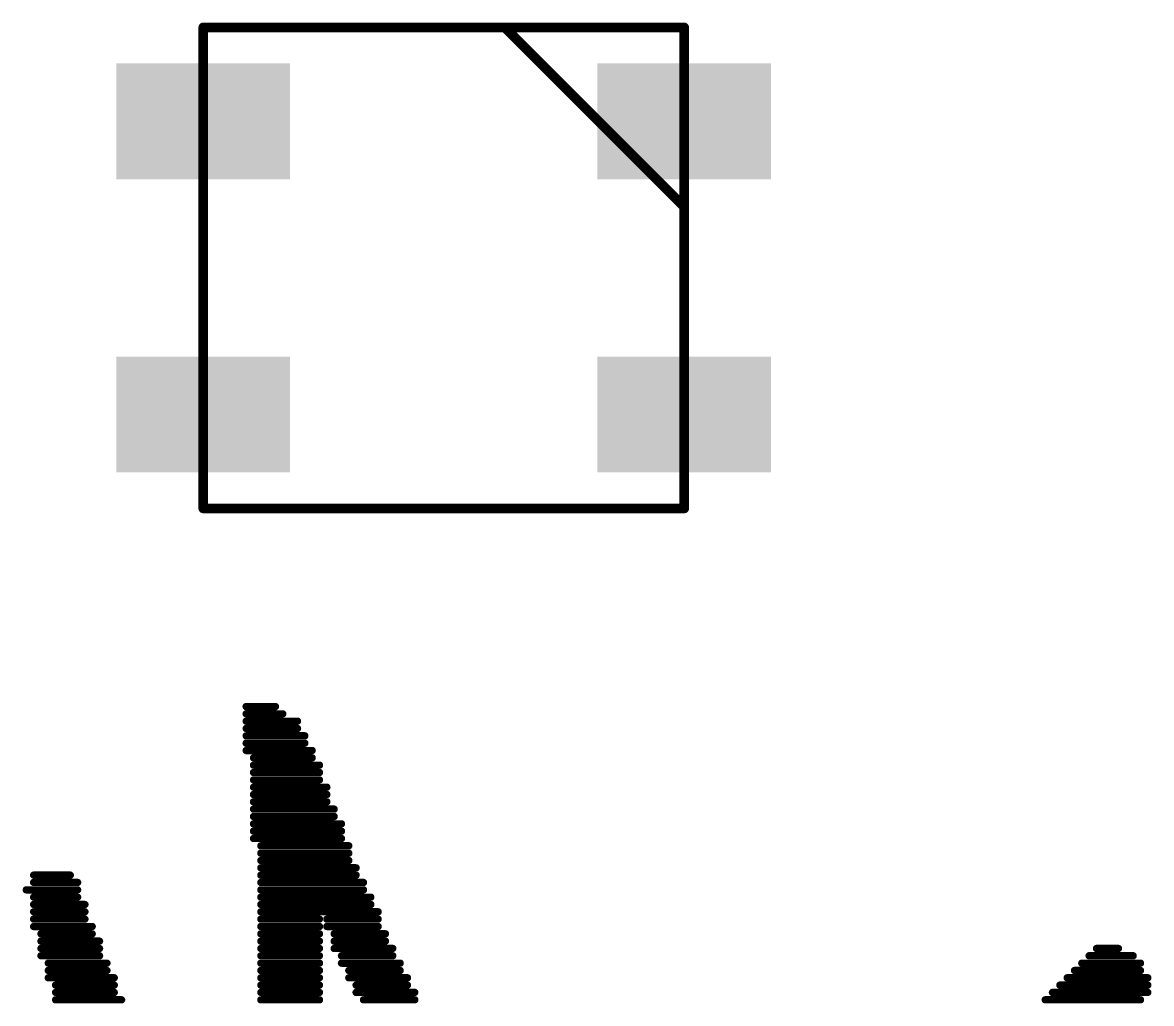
# Model space of a CAD drawing. Extents: x 407 to 769, y 688 to 804.
# Drawn here: x 512.59 to 524.32, y 700.39 to 710.59 of the extents above; entities that cross this region are included whole.
import ezdxf

# ---------------------------------------------------------------- set-up
doc = ezdxf.new("R2010")
doc.units = 0
doc.layers.get('0').update_dxf_attribs({"linetype": 'CONTINUOUS'})
for name, color, linetype in [('BOTTOMOVERLAY', 54, 'CONTINUOUS'), ('BOTTOMPASTE', 16, 'CONTINUOUS'), ('BOTTOMSOLDER', 6, 'CONTINUOUS')]:
    doc.layers.add(name, color=color, linetype=linetype)

# ---------------------------------------------------------------- blocks, each defined once
blk = doc.blocks.new('RGB_WS2812B_B_123')
at = {"layer": 'BOTTOMOVERLAY', "const_width": 0.1}
for points in [[(-2.5, 2.5), (2.5, 2.5)], [(-2.5, 0), (-2.5, 2.5)], [(0.635, 2.5), (2.5, 0.635)], [(2.5, -2.5), (2.5, 2.5)], [(-2.5, -2.5), (-2.5, 0)], [(-2.5, -2.5), (0, -2.5)], [(0, -2.5), (2.5, -2.5)]]:
    blk.add_lwpolyline(points, dxfattribs=at)
at = {"layer": 'BOTTOMOVERLAY', "const_width": 0.05}
for points in [[(-2.525, 2.5, 1), (-2.475, 2.5, 1)], [(-2.525, 2.5, 1), (-2.475, 2.5, 1)], [(0.61, 2.5, 1), (0.66, 2.5, 1)], [(2.475, 2.5, 1), (2.525, 2.5, 1)], [(2.475, 2.5, 1), (2.525, 2.5, 1)], [(2.475, 0.635, 1), (2.525, 0.635, 1)], [(-2.525, 0, 1), (-2.475, 0, 1)], [(-2.525, 0, 1), (-2.475, 0, 1)], [(-2.525, -2.5, 1), (-2.475, -2.5, 1)], [(-2.525, -2.5, 1), (-2.475, -2.5, 1)], [(-0.025, -2.5, 1), (0.025, -2.5, 1)], [(-0.025, -2.5, 1), (0.025, -2.5, 1)], [(2.475, -2.5, 1), (2.525, -2.5, 1)], [(2.475, -2.5, 1), (2.525, -2.5, 1)]]:
    blk.add_lwpolyline(points, format="xyb", close=True, dxfattribs=at)
at = {"layer": 'BOTTOMPASTE'}
for points in [[(-3.3, 1.024), (-1.7, 1.024), (-3.3, 2.024), (-1.7, 2.024)], [(1.7, 1.024), (3.3, 1.024), (1.7, 2.024), (3.3, 2.024)], [(-3.3, -2.024), (-1.7, -2.024), (-3.3, -1.024), (-1.7, -1.024)], [(1.7, -2.024), (3.3, -2.024), (1.7, -1.024), (3.3, -1.024)]]:
    blk.add_solid(points, dxfattribs=at)
at = {"layer": 'BOTTOMSOLDER'}
for points in [[(-3.402, 0.922), (-1.598, 0.922), (-3.402, 2.126), (-1.598, 2.126)], [(1.598, 0.922), (3.402, 0.922), (1.598, 2.126), (3.402, 2.126)], [(-3.402, -2.126), (-1.598, -2.126), (-3.402, -0.922), (-1.598, -0.922)], [(1.598, -2.126), (3.402, -2.126), (1.598, -0.922), (3.402, -0.922)]]:
    blk.add_solid(points, dxfattribs=at)
blk = doc.blocks.new('__B_397')
at = {"layer": 'BOTTOMSOLDER', "const_width": 0.0762}
for points in [[(-13.971, -1.071), (-14.962, -1.071)], [(-13.895, -0.994), (-14.886, -0.994)], [(-6.809, -0.994), (-7.342, -0.994)], [(-6.732, -1.071), (-7.342, -1.071)], [(-5.742, -0.994), (-6.351, -0.994)], [(-5.742, -1.071), (-6.351, -1.071)], [(-3.608, -0.994), (-4.294, -0.994)], [(-3.608, -1.071), (-4.218, -1.071)], [(-14.048, -1.147), (-14.962, -1.147)], [(-6.732, -1.147), (-7.266, -1.147)], [(-5.742, -1.147), (-6.351, -1.147)], [(-3.608, -1.147), (-4.218, -1.147)], [(-14.124, -1.223), (-14.962, -1.223)], [(-14.2, -1.299), (-14.886, -1.299)], [(-6.656, -1.223), (-7.266, -1.223)], [(-6.656, -1.299), (-7.19, -1.299)], [(-5.742, -1.223), (-6.351, -1.223)], [(-5.742, -1.299), (-6.351, -1.299)], [(-3.532, -1.223), (-4.218, -1.223)], [(-3.532, -1.299), (-4.142, -1.299)], [(-14.276, -1.375), (-14.886, -1.375)], [(-6.58, -1.375), (-7.19, -1.375)], [(-5.742, -1.375), (-6.351, -1.375)], [(-3.532, -1.375), (-4.142, -1.375)], [(-14.352, -1.452), (-14.81, -1.452)], [(-14.429, -1.528), (-14.657, -1.528)], [(-6.58, -1.452), (-7.113, -1.452)], [(-6.504, -1.528), (-7.113, -1.528)], [(-5.742, -1.452), (-6.351, -1.452)], [(-5.742, -1.528), (-6.351, -1.528)], [(-3.456, -1.452), (-4.065, -1.452)], [(-3.456, -1.528), (-4.065, -1.528)], [(-6.504, -1.604), (-7.037, -1.604)], [(-6.504, -1.68), (-7.037, -1.68)], [(-5.742, -1.604), (-6.351, -1.604)], [(-5.742, -1.68), (-6.351, -1.68)], [(-3.456, -1.604), (-4.065, -1.604)], [(-3.456, -1.68), (-3.989, -1.68)], [(-6.428, -1.756), (-6.961, -1.756)], [(-5.742, -1.756), (-6.351, -1.756)], [(-3.38, -1.756), (-3.989, -1.756)], [(-6.428, -1.833), (-6.961, -1.833)], [(-5.742, -1.909), (-6.961, -1.909)], [(-5.742, -1.833), (-6.351, -1.833)], [(-3.38, -1.833), (-3.913, -1.833)], [(-3.38, -1.909), (-3.913, -1.909)], [(-5.742, -1.985), (-6.885, -1.985)], [(-3.38, -1.985), (-3.913, -1.985)], [(-5.742, -2.061), (-6.885, -2.061)], [(-5.742, -2.137), (-6.809, -2.137)], [(-3.38, -2.061), (-3.837, -2.061)], [(-3.303, -2.137), (-3.837, -2.137)], [(-5.742, -2.214), (-6.809, -2.214)], [(-3.38, -2.214), (-3.837, -2.214)], [(-5.742, -2.29), (-6.732, -2.29)], [(-5.742, -2.366), (-6.732, -2.366)], [(-3.38, -2.29), (-3.761, -2.29)], [(-5.742, -2.442), (-6.656, -2.442)], [(-5.742, -2.518), (-6.656, -2.518)], [(-5.742, -2.595), (-6.656, -2.595)], [(-5.666, -2.671), (-6.58, -2.671)], [(-5.666, -2.747), (-6.58, -2.747)], [(-5.666, -2.823), (-6.58, -2.823)], [(-5.666, -2.899), (-6.504, -2.899)], [(-5.666, -2.976), (-6.504, -2.976)], [(-5.666, -3.052), (-6.428, -3.052)], [(-5.666, -3.128), (-6.428, -3.128)], [(-5.666, -3.204), (-6.428, -3.204)], [(-5.666, -3.28), (-6.351, -3.28)], [(-5.666, -3.357), (-6.351, -3.357)], [(-5.666, -3.433), (-6.351, -3.433)], [(-5.666, -3.509), (-6.275, -3.509)], [(-5.589, -3.585), (-6.275, -3.585)], [(-5.589, -3.661), (-6.199, -3.661)], [(-5.589, -3.738), (-6.199, -3.738)], [(-5.589, -3.814), (-6.123, -3.814)], [(-5.589, -3.89), (-6.123, -3.89)], [(-5.589, -3.966), (-5.97, -3.966)], [(-5.589, -4.042), (-5.894, -4.042)]]:
    blk.add_lwpolyline(points, dxfattribs=at)
at = {"layer": 'BOTTOMSOLDER', "const_width": 0.0381}
for points in [[(-14.981, -1.071, 1), (-14.943, -1.071, 1)], [(-14.905, -0.994, 1), (-14.867, -0.994, 1)], [(-13.99, -1.071, 1), (-13.952, -1.071, 1)], [(-13.914, -0.994, 1), (-13.876, -0.994, 1)], [(-7.361, -0.994, 1), (-7.323, -0.994, 1)], [(-7.361, -1.071, 1), (-7.323, -1.071, 1)], [(-6.828, -0.994, 1), (-6.79, -0.994, 1)], [(-6.751, -1.071, 1), (-6.713, -1.071, 1)], [(-6.37, -0.994, 1), (-6.332, -0.994, 1)], [(-6.37, -1.071, 1), (-6.332, -1.071, 1)], [(-5.761, -0.994, 1), (-5.723, -0.994, 1)], [(-5.761, -1.071, 1), (-5.723, -1.071, 1)], [(-4.313, -0.994, 1), (-4.275, -0.994, 1)], [(-4.237, -1.071, 1), (-4.199, -1.071, 1)], [(-3.627, -0.994, 1), (-3.589, -0.994, 1)], [(-3.627, -1.071, 1), (-3.589, -1.071, 1)], [(-14.981, -1.147, 1), (-14.943, -1.147, 1)], [(-14.067, -1.147, 1), (-14.029, -1.147, 1)], [(-7.285, -1.147, 1), (-7.247, -1.147, 1)], [(-6.751, -1.147, 1), (-6.713, -1.147, 1)], [(-6.37, -1.147, 1), (-6.332, -1.147, 1)], [(-5.761, -1.147, 1), (-5.723, -1.147, 1)], [(-4.237, -1.147, 1), (-4.199, -1.147, 1)], [(-3.627, -1.147, 1), (-3.589, -1.147, 1)], [(-14.981, -1.223, 1), (-14.943, -1.223, 1)], [(-14.905, -1.299, 1), (-14.867, -1.299, 1)], [(-14.219, -1.299, 1), (-14.181, -1.299, 1)], [(-14.143, -1.223, 1), (-14.105, -1.223, 1)], [(-7.285, -1.223, 1), (-7.247, -1.223, 1)], [(-7.209, -1.299, 1), (-7.171, -1.299, 1)], [(-6.675, -1.223, 1), (-6.637, -1.223, 1)], [(-6.675, -1.299, 1), (-6.637, -1.299, 1)], [(-6.37, -1.223, 1), (-6.332, -1.223, 1)], [(-6.37, -1.299, 1), (-6.332, -1.299, 1)], [(-5.761, -1.223, 1), (-5.723, -1.223, 1)], [(-5.761, -1.299, 1), (-5.723, -1.299, 1)], [(-4.237, -1.223, 1), (-4.199, -1.223, 1)], [(-4.161, -1.299, 1), (-4.123, -1.299, 1)], [(-3.551, -1.223, 1), (-3.513, -1.223, 1)], [(-3.551, -1.299, 1), (-3.513, -1.299, 1)], [(-14.905, -1.375, 1), (-14.867, -1.375, 1)], [(-14.295, -1.375, 1), (-14.257, -1.375, 1)], [(-7.209, -1.375, 1), (-7.171, -1.375, 1)], [(-6.599, -1.375, 1), (-6.561, -1.375, 1)], [(-6.37, -1.375, 1), (-6.332, -1.375, 1)], [(-5.761, -1.375, 1), (-5.723, -1.375, 1)], [(-4.161, -1.375, 1), (-4.123, -1.375, 1)], [(-3.551, -1.375, 1), (-3.513, -1.375, 1)], [(-14.829, -1.452, 1), (-14.791, -1.452, 1)], [(-14.676, -1.528, 1), (-14.638, -1.528, 1)], [(-14.448, -1.528, 1), (-14.41, -1.528, 1)], [(-14.371, -1.452, 1), (-14.333, -1.452, 1)], [(-7.132, -1.452, 1), (-7.094, -1.452, 1)], [(-7.132, -1.528, 1), (-7.094, -1.528, 1)], [(-6.599, -1.452, 1), (-6.561, -1.452, 1)], [(-6.523, -1.528, 1), (-6.485, -1.528, 1)], [(-6.37, -1.452, 1), (-6.332, -1.452, 1)], [(-6.37, -1.528, 1), (-6.332, -1.528, 1)], [(-5.761, -1.452, 1), (-5.723, -1.452, 1)], [(-5.761, -1.528, 1), (-5.723, -1.528, 1)], [(-4.084, -1.452, 1), (-4.046, -1.452, 1)], [(-4.084, -1.528, 1), (-4.046, -1.528, 1)], [(-3.475, -1.452, 1), (-3.437, -1.452, 1)], [(-3.475, -1.528, 1), (-3.437, -1.528, 1)], [(-7.056, -1.604, 1), (-7.018, -1.604, 1)], [(-7.056, -1.68, 1), (-7.018, -1.68, 1)], [(-6.523, -1.604, 1), (-6.485, -1.604, 1)], [(-6.523, -1.68, 1), (-6.485, -1.68, 1)], [(-6.37, -1.604, 1), (-6.332, -1.604, 1)], [(-6.37, -1.68, 1), (-6.332, -1.68, 1)], [(-5.761, -1.604, 1), (-5.723, -1.604, 1)], [(-5.761, -1.68, 1), (-5.723, -1.68, 1)], [(-4.084, -1.604, 1), (-4.046, -1.604, 1)], [(-4.008, -1.68, 1), (-3.97, -1.68, 1)], [(-3.475, -1.604, 1), (-3.437, -1.604, 1)], [(-3.475, -1.68, 1), (-3.437, -1.68, 1)], [(-6.98, -1.756, 1), (-6.942, -1.756, 1)], [(-6.447, -1.756, 1), (-6.409, -1.756, 1)], [(-6.37, -1.756, 1), (-6.332, -1.756, 1)], [(-5.761, -1.756, 1), (-5.723, -1.756, 1)], [(-4.008, -1.756, 1), (-3.97, -1.756, 1)], [(-3.399, -1.756, 1), (-3.361, -1.756, 1)], [(-6.98, -1.833, 1), (-6.942, -1.833, 1)], [(-6.98, -1.909, 1), (-6.942, -1.909, 1)], [(-6.447, -1.833, 1), (-6.409, -1.833, 1)], [(-6.37, -1.833, 1), (-6.332, -1.833, 1)], [(-5.761, -1.833, 1), (-5.723, -1.833, 1)], [(-5.761, -1.909, 1), (-5.723, -1.909, 1)], [(-3.932, -1.833, 1), (-3.894, -1.833, 1)], [(-3.932, -1.909, 1), (-3.894, -1.909, 1)], [(-3.399, -1.833, 1), (-3.361, -1.833, 1)], [(-3.399, -1.909, 1), (-3.361, -1.909, 1)], [(-6.904, -1.985, 1), (-6.866, -1.985, 1)], [(-5.761, -1.985, 1), (-5.723, -1.985, 1)], [(-3.932, -1.985, 1), (-3.894, -1.985, 1)], [(-3.399, -1.985, 1), (-3.361, -1.985, 1)], [(-6.904, -2.061, 1), (-6.866, -2.061, 1)], [(-6.828, -2.137, 1), (-6.79, -2.137, 1)], [(-5.761, -2.061, 1), (-5.723, -2.061, 1)], [(-5.761, -2.137, 1), (-5.723, -2.137, 1)], [(-3.856, -2.061, 1), (-3.818, -2.061, 1)], [(-3.856, -2.137, 1), (-3.818, -2.137, 1)], [(-3.399, -2.061, 1), (-3.361, -2.061, 1)], [(-3.322, -2.137, 1), (-3.284, -2.137, 1)], [(-6.828, -2.214, 1), (-6.79, -2.214, 1)], [(-5.761, -2.214, 1), (-5.723, -2.214, 1)], [(-3.856, -2.214, 1), (-3.818, -2.214, 1)], [(-3.399, -2.214, 1), (-3.361, -2.214, 1)], [(-6.751, -2.29, 1), (-6.713, -2.29, 1)], [(-6.751, -2.366, 1), (-6.713, -2.366, 1)], [(-5.761, -2.29, 1), (-5.723, -2.29, 1)], [(-5.761, -2.366, 1), (-5.723, -2.366, 1)], [(-3.78, -2.29, 1), (-3.742, -2.29, 1)], [(-3.399, -2.29, 1), (-3.361, -2.29, 1)], [(-6.675, -2.442, 1), (-6.637, -2.442, 1)], [(-5.761, -2.442, 1), (-5.723, -2.442, 1)], [(-6.675, -2.518, 1), (-6.637, -2.518, 1)], [(-6.675, -2.595, 1), (-6.637, -2.595, 1)], [(-5.761, -2.518, 1), (-5.723, -2.518, 1)], [(-5.761, -2.595, 1), (-5.723, -2.595, 1)], [(-6.599, -2.671, 1), (-6.561, -2.671, 1)], [(-5.685, -2.671, 1), (-5.647, -2.671, 1)], [(-6.599, -2.747, 1), (-6.561, -2.747, 1)], [(-6.599, -2.823, 1), (-6.561, -2.823, 1)], [(-5.685, -2.747, 1), (-5.647, -2.747, 1)], [(-5.685, -2.823, 1), (-5.647, -2.823, 1)], [(-6.523, -2.899, 1), (-6.485, -2.899, 1)], [(-5.685, -2.899, 1), (-5.647, -2.899, 1)], [(-6.523, -2.976, 1), (-6.485, -2.976, 1)], [(-6.447, -3.052, 1), (-6.409, -3.052, 1)], [(-5.685, -2.976, 1), (-5.647, -2.976, 1)], [(-5.685, -3.052, 1), (-5.647, -3.052, 1)], [(-6.447, -3.128, 1), (-6.409, -3.128, 1)], [(-6.447, -3.204, 1), (-6.409, -3.204, 1)], [(-5.685, -3.128, 1), (-5.647, -3.128, 1)], [(-5.685, -3.204, 1), (-5.647, -3.204, 1)], [(-6.37, -3.28, 1), (-6.332, -3.28, 1)], [(-5.685, -3.28, 1), (-5.647, -3.28, 1)], [(-6.37, -3.357, 1), (-6.332, -3.357, 1)], [(-6.37, -3.433, 1), (-6.332, -3.433, 1)], [(-5.685, -3.357, 1), (-5.647, -3.357, 1)], [(-5.685, -3.433, 1), (-5.647, -3.433, 1)], [(-6.294, -3.509, 1), (-6.256, -3.509, 1)], [(-5.685, -3.509, 1), (-5.647, -3.509, 1)], [(-6.294, -3.585, 1), (-6.256, -3.585, 1)], [(-6.218, -3.661, 1), (-6.18, -3.661, 1)], [(-5.608, -3.585, 1), (-5.57, -3.585, 1)], [(-5.608, -3.661, 1), (-5.57, -3.661, 1)], [(-6.218, -3.738, 1), (-6.18, -3.738, 1)], [(-5.608, -3.738, 1), (-5.57, -3.738, 1)], [(-6.142, -3.814, 1), (-6.104, -3.814, 1)], [(-6.142, -3.89, 1), (-6.104, -3.89, 1)], [(-5.608, -3.814, 1), (-5.57, -3.814, 1)], [(-5.608, -3.89, 1), (-5.57, -3.89, 1)], [(-5.989, -3.966, 1), (-5.951, -3.966, 1)], [(-5.608, -3.966, 1), (-5.57, -3.966, 1)], [(-5.913, -4.042, 1), (-5.875, -4.042, 1)], [(-5.608, -4.042, 1), (-5.57, -4.042, 1)]]:
    blk.add_lwpolyline(points, format="xyb", close=True, dxfattribs=at)

msp = doc.modelspace()

# ---------------------------------------------------------------- block references
for name, p, rotation in [('RGB_WS2812B_B_123', (516.964, 708.037), 360), ('__B_397', (509.321, 699.436), 180)]:
    msp.add_blockref(name, p, dxfattribs=dict(rotation=rotation))

doc.saveas('drawing.dxf')
